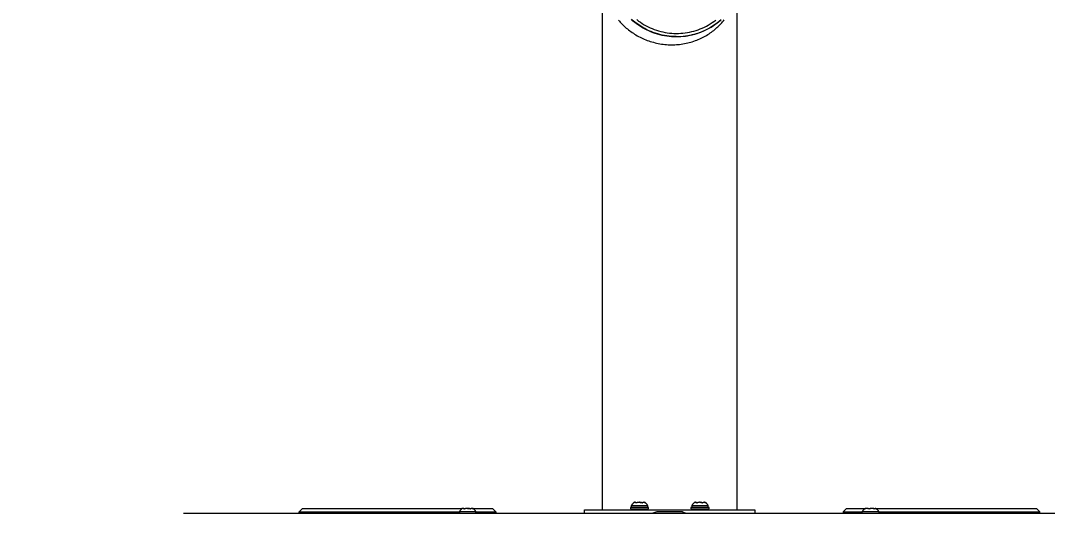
# Model space of a CAD drawing. Header units: inches. Extents: x 214 to 477, y -11 to 187.
# Drawn here: x 241.19 to 267.94, y 89.64 to 102.48 of the extents above; entities that cross this region are included whole.
import ezdxf

# ---------------------------------------------------------------- set-up
doc = ezdxf.new("R2010")
doc.units = ezdxf.units.IN
doc.layers.add('ZANO_R', color=7, linetype='Continuous', lineweight=0)
doc.layers.add('ZANO_W', color=1, linetype='Continuous', lineweight=0)
doc.styles.get("Standard").update_dxf_attribs({"font": 'arial.ttf'})
doc.dimstyles.new('amerykanie', dxfattribs={"dimtxt": 50, "dimasz": 50, "dimexe": 0.5, "dimexo": 0.5, "dimgap": 1, "dimtad": 1, "dimdec": 0, "dimzin": 0, "dimlunit": 5, "dimtxsty": 'Standard', "dimcen": 0.09, "dimclrd": 1, "dimclre": 1, "dimclrt": 1, "dimazin": 0, "dimtfac": 1, "dimtdec": 0, "dimtmove": 0, "dimatfit": 3, "dimfxl": 1, "dimtzin": 0, "dimarcsym": 1})

# ---------------------------------------------------------------- blocks, each defined once
blk = doc.blocks.new('*D356')
at = {"layer": 'ZANO_W', "color": 1, "lineweight": -2}
for p, q in [((257.806, 121.283), (221.287, 121.283)), ((221.787, 120.283), (221.787, 73.709)), ((255.292, 72.709), (221.287, 72.709))]:
    blk.add_line(p, q, dxfattribs=at)
at = {"layer": 'ZANO_W', "color": 1}
for points in [[(221.953, 120.283), (221.62, 120.283), (221.787, 121.283)], [(221.62, 73.709), (221.953, 73.709), (221.787, 72.709)]]:
    blk.add_solid(points, dxfattribs=at)
at = {"layer": 'ZANO_W', "color": 1, "insert": (220.026, 96.996), "char_height": 2.4375, "attachment_point": 5, "rotation": 90}
blk.add_mtext('48 9/16', dxfattribs=at)
blk = doc.blocks.new('*D357')
at = {"layer": 'ZANO_W', "color": 1, "lineweight": -2}
for p, q in [((255.088, 177.692), (217.287, 177.692)), ((217.787, 176.692), (217.787, 73.709)), ((254.898, 72.709), (217.287, 72.709))]:
    blk.add_line(p, q, dxfattribs=at)
at = {"layer": 'ZANO_W', "color": 1}
for points in [[(217.954, 176.692), (217.621, 176.692), (217.787, 177.692)], [(217.621, 73.709), (217.954, 73.709), (217.787, 72.709)]]:
    blk.add_solid(points, dxfattribs=at)
at = {"layer": 'ZANO_W', "color": 1, "insert": (216.043, 125.2), "char_height": 2.4375, "attachment_point": 5, "rotation": 90}
blk.add_mtext('105', dxfattribs=at)

msp = doc.modelspace()

# ---------------------------------------------------------------- linework, layer by layer
at = {"layer": 'ZANO_R'}
for p, q in [((256.3529, 89.73676), (256.3529, 172.44745)), ((259.85292, 103.0497), (259.85292, 89.73126)), ((256.76679, 102.48918), (256.78951, 102.46282)), ((256.78951, 102.46282), (256.81298, 102.43665)), ((257.14266, 102.46763), (257.09674, 102.50786)), ((257.14775, 102.47587), (257.10182, 102.51611)), ((257.18997, 102.42902), (257.14266, 102.46763)), ((257.19505, 102.43726), (257.14775, 102.47587)), ((257.24426, 102.50331), (257.29064, 102.46802)), ((257.29064, 102.46802), (257.33822, 102.43438)), ((259.20552, 102.42508), (259.25344, 102.45825)), ((259.25344, 102.45825), (259.30017, 102.49307)), ((259.32819, 102.41118), (259.3753, 102.44782)), ((259.39167, 102.45796), (259.34403, 102.41977)), ((259.3753, 102.44782), (259.42112, 102.48604)), ((259.43794, 102.49779), (259.39167, 102.45796)), ((259.47872, 102.44651), (259.50051, 102.47263)), ((259.50051, 102.47263), (259.52153, 102.49892)), ((256.81298, 102.43665), (256.83722, 102.4107)), ((256.83722, 102.4107), (256.86223, 102.38498)), ((256.86223, 102.38498), (256.88801, 102.35952)), ((256.88801, 102.35952), (256.91456, 102.33436)), ((256.91456, 102.33436), (256.94187, 102.30952)), ((256.94187, 102.30952), (256.96996, 102.28503)), ((256.96996, 102.28503), (256.99881, 102.26091)), ((256.99881, 102.26091), (257.02841, 102.2372)), ((257.02841, 102.2372), (257.05878, 102.21392)), ((257.05878, 102.21392), (257.08989, 102.1911)), ((257.08989, 102.1911), (257.12174, 102.16878)), ((257.23859, 102.39209), (257.18997, 102.42902)), ((257.24367, 102.40033), (257.19505, 102.43726)), ((257.28847, 102.35688), (257.23859, 102.39209)), ((257.29354, 102.36511), (257.24367, 102.40033)), ((257.33954, 102.32343), (257.28847, 102.35688)), ((257.34462, 102.33165), (257.29354, 102.36511)), ((257.33822, 102.43438), (257.38695, 102.40241)), ((257.39176, 102.29178), (257.33954, 102.32343)), ((257.39683, 102.29999), (257.34462, 102.33165)), ((257.38695, 102.40241), (257.43676, 102.37216)), ((257.44504, 102.26197), (257.39176, 102.29178)), ((257.4501, 102.27016), (257.39683, 102.29999)), ((257.43676, 102.37216), (257.4876, 102.34367)), ((257.49933, 102.23404), (257.44504, 102.26197)), ((257.50439, 102.24222), (257.4501, 102.27016)), ((257.4876, 102.34367), (257.53939, 102.31697)), ((257.55456, 102.20802), (257.49933, 102.23404)), ((257.55962, 102.21618), (257.50439, 102.24222)), ((257.53939, 102.31697), (257.59209, 102.2921)), ((257.61067, 102.18393), (257.55456, 102.20802)), ((257.61572, 102.19208), (257.55962, 102.21618)), ((257.59209, 102.2921), (257.64563, 102.26907)), ((257.66758, 102.16182), (257.61067, 102.18393)), ((257.67263, 102.16995), (257.61572, 102.19208)), ((257.64563, 102.26907), (257.69993, 102.24793)), ((257.69993, 102.24793), (257.75494, 102.22869)), ((257.75494, 102.22869), (257.81059, 102.21139)), ((257.81059, 102.21139), (257.8668, 102.19603)), ((257.8668, 102.19603), (257.92352, 102.18265)), ((257.92352, 102.18265), (257.98067, 102.17125)), ((258.61775, 102.17919), (258.6746, 102.19201)), ((258.6746, 102.19201), (258.73096, 102.2068)), ((258.73096, 102.2068), (258.78678, 102.22355)), ((258.78678, 102.22355), (258.84198, 102.24224)), ((258.84198, 102.24224), (258.89649, 102.26284)), ((258.8562, 102.15938), (258.91218, 102.18002)), ((258.89649, 102.26284), (258.95025, 102.28533)), ((258.91218, 102.18002), (258.96743, 102.20257)), ((258.97755, 102.2019), (258.92124, 102.1783)), ((258.95025, 102.28533), (259.00319, 102.30968)), ((258.96743, 102.20257), (259.02188, 102.22699)), ((259.033, 102.22745), (258.97755, 102.2019)), ((259.00319, 102.30968), (259.05526, 102.33587)), ((259.02188, 102.22699), (259.07546, 102.25327)), ((259.08753, 102.25491), (259.033, 102.22745)), ((259.05526, 102.33587), (259.10637, 102.36385)), ((259.07546, 102.25327), (259.12811, 102.28135)), ((259.14107, 102.28426), (259.08753, 102.25491)), ((259.10637, 102.36385), (259.15648, 102.3936)), ((259.12811, 102.28135), (259.17976, 102.31122)), ((259.19355, 102.31546), (259.14107, 102.28426)), ((259.15648, 102.3936), (259.20552, 102.42508)), ((259.17976, 102.31122), (259.23037, 102.34284)), ((259.18782, 102.17816), (259.21814, 102.20061)), ((259.24492, 102.34847), (259.19355, 102.31546)), ((259.21814, 102.20061), (259.2477, 102.22354)), ((259.23037, 102.34284), (259.27987, 102.37618)), ((259.2951, 102.38325), (259.24492, 102.34847)), ((259.2477, 102.22354), (259.27648, 102.24692)), ((259.27648, 102.24692), (259.30449, 102.27071)), ((259.27987, 102.37618), (259.32819, 102.41118)), ((259.34403, 102.41977), (259.2951, 102.38325)), ((259.30449, 102.27071), (259.33172, 102.29489)), ((259.33172, 102.29489), (259.35817, 102.31942)), ((259.35817, 102.31942), (259.38384, 102.34429)), ((259.38384, 102.34429), (259.40873, 102.36946)), ((259.40873, 102.36946), (259.43283, 102.3949)), ((259.43283, 102.3949), (259.45616, 102.4206)), ((259.45616, 102.4206), (259.47872, 102.44651)), ((257.12174, 102.16878), (257.15431, 102.14697)), ((257.15431, 102.14697), (257.1876, 102.12572)), ((257.1876, 102.12572), (257.2216, 102.10506)), ((257.2216, 102.10506), (257.25628, 102.085)), ((257.25628, 102.085), (257.29164, 102.06558)), ((257.29164, 102.06558), (257.32765, 102.04683)), ((257.32765, 102.04683), (257.36429, 102.02877)), ((257.36429, 102.02877), (257.40155, 102.01144)), ((257.40155, 102.01144), (257.4394, 101.99486)), ((257.4394, 101.99486), (257.47781, 101.97905)), ((257.47781, 101.97905), (257.51676, 101.96405)), ((257.51676, 101.96405), (257.55623, 101.94987)), ((257.55623, 101.94987), (257.59619, 101.93654)), ((257.59619, 101.93654), (257.6366, 101.92409)), ((257.6366, 101.92409), (257.67743, 101.91252)), ((257.72523, 102.14171), (257.66758, 102.16182)), ((257.73027, 102.14982), (257.67263, 102.16995)), ((257.67743, 101.91252), (257.71866, 101.90187)), ((257.78355, 102.12362), (257.72523, 102.14171)), ((257.78858, 102.13171), (257.73027, 102.14982)), ((257.84246, 102.10758), (257.78355, 102.12362)), ((257.84749, 102.11565), (257.78858, 102.13171)), ((257.90189, 102.0936), (257.84246, 102.10758)), ((257.90692, 102.10164), (257.84749, 102.11565)), ((257.96177, 102.0817), (257.90189, 102.0936)), ((257.9668, 102.08972), (257.90692, 102.10164)), ((258.02204, 102.0719), (257.96177, 102.0817)), ((258.02706, 102.07989), (257.9668, 102.08972)), ((257.98067, 102.17125), (258.03818, 102.16185)), ((258.08261, 102.0642), (258.02204, 102.0719)), ((258.08763, 102.07216), (258.02706, 102.07989)), ((258.03818, 102.16185), (258.09599, 102.15447)), ((258.14341, 102.05862), (258.08261, 102.0642)), ((258.14843, 102.06655), (258.08763, 102.07216)), ((258.09599, 102.15447), (258.15401, 102.1491)), ((258.20437, 102.05517), (258.14341, 102.05862)), ((258.20938, 102.06307), (258.14843, 102.06655)), ((258.15401, 102.1491), (258.21219, 102.14577)), ((258.26541, 102.05384), (258.20437, 102.05517)), ((258.27043, 102.06171), (258.20938, 102.06307)), ((258.21219, 102.14577), (258.27045, 102.14446)), ((258.32646, 102.05464), (258.26541, 102.05384)), ((258.27043, 102.06171), (258.3301, 102.06238)), ((258.27045, 102.14446), (258.32872, 102.14518)), ((258.38744, 102.05757), (258.32646, 102.05464)), ((258.32872, 102.14518), (258.38693, 102.14794)), ((258.3301, 102.06238), (258.38971, 102.0651)), ((258.38693, 102.14794), (258.44501, 102.15273)), ((258.44829, 102.06263), (258.38744, 102.05757)), ((258.38971, 102.0651), (258.44919, 102.06985)), ((258.44501, 102.15273), (258.50289, 102.15954)), ((258.50892, 102.0698), (258.44829, 102.06263)), ((258.44919, 102.06985), (258.50848, 102.07664)), ((258.50289, 102.15954), (258.56049, 102.16836)), ((258.50848, 102.07664), (258.5675, 102.08544)), ((258.56927, 102.07909), (258.50892, 102.0698)), ((258.56049, 102.16836), (258.61775, 102.17919)), ((258.5675, 102.08544), (258.62618, 102.09626)), ((258.62925, 102.09047), (258.56927, 102.07909)), ((258.60981, 101.90667), (258.65026, 101.91773)), ((258.62618, 102.09626), (258.68446, 102.10908)), ((258.6888, 102.10394), (258.62925, 102.09047)), ((258.65026, 101.91773), (258.69024, 101.92968)), ((258.68446, 102.10908), (258.74227, 102.12388)), ((258.74785, 102.11948), (258.6888, 102.10394)), ((258.69024, 101.92968), (258.72975, 101.94252)), ((258.72975, 101.94252), (258.76873, 101.95621)), ((258.74227, 102.12388), (258.79954, 102.14066)), ((258.80632, 102.13707), (258.74785, 102.11948)), ((258.76873, 101.95621), (258.80718, 101.97074)), ((258.79954, 102.14066), (258.8562, 102.15938)), ((258.86414, 102.15668), (258.80632, 102.13707)), ((258.80718, 101.97074), (258.84506, 101.98608)), ((258.84506, 101.98608), (258.88234, 102.0022)), ((258.92124, 102.1783), (258.86414, 102.15668)), ((258.88234, 102.0022), (258.919, 102.01908)), ((258.919, 102.01908), (258.95503, 102.03669)), ((258.95503, 102.03669), (258.99039, 102.05501)), ((258.99039, 102.05501), (259.02508, 102.07401)), ((259.02508, 102.07401), (259.05908, 102.09366)), ((259.05908, 102.09366), (259.09236, 102.11392)), ((259.09236, 102.11392), (259.12492, 102.13478)), ((259.12492, 102.13478), (259.15675, 102.1562)), ((259.15675, 102.1562), (259.18782, 102.17816)), ((257.71866, 101.90187), (257.76024, 101.89215)), ((257.76024, 101.89215), (257.80215, 101.88338)), ((257.80215, 101.88338), (257.84434, 101.87557)), ((257.84434, 101.87557), (257.88679, 101.86873)), ((257.88679, 101.86873), (257.92946, 101.86289)), ((257.92946, 101.86289), (257.9723, 101.85804)), ((257.9723, 101.85804), (258.01528, 101.8542)), ((258.01528, 101.8542), (258.05836, 101.85138)), ((258.05836, 101.85138), (258.1015, 101.84957)), ((258.1015, 101.84957), (258.14467, 101.84879)), ((258.14467, 101.84879), (258.18781, 101.84903)), ((258.18781, 101.84903), (258.2309, 101.85029)), ((258.2309, 101.85029), (258.27389, 101.85257)), ((258.27389, 101.85257), (258.31675, 101.85587)), ((258.31675, 101.85587), (258.35944, 101.86018)), ((258.35944, 101.86018), (258.40191, 101.86549)), ((258.40191, 101.86549), (258.44413, 101.87179)), ((258.44413, 101.87179), (258.48607, 101.87908)), ((258.48607, 101.87908), (258.52768, 101.88733)), ((258.52768, 101.88733), (258.56894, 101.89653)), ((258.56894, 101.89653), (258.60981, 101.90667)), ((257.1229, 89.87592), (257.11838, 89.86962)), ((257.12762, 89.88207), (257.1229, 89.87592)), ((257.13254, 89.88807), (257.12762, 89.88207)), ((257.13765, 89.8939), (257.13254, 89.88807)), ((257.14294, 89.89957), (257.13765, 89.8939)), ((257.14841, 89.90506), (257.14294, 89.89957)), ((257.15406, 89.91037), (257.14841, 89.90506)), ((257.15988, 89.9155), (257.15406, 89.91037)), ((257.1611, 89.91666), (257.15988, 89.9155)), ((257.16237, 89.91777), (257.1611, 89.91666)), ((257.16367, 89.91884), (257.16237, 89.91777)), ((257.16501, 89.91986), (257.16367, 89.91884)), ((257.16638, 89.92083), (257.16501, 89.91986)), ((257.16779, 89.92176), (257.16638, 89.92083)), ((257.16923, 89.92264), (257.16779, 89.92176)), ((257.17069, 89.92347), (257.16923, 89.92264)), ((257.17219, 89.92424), (257.17069, 89.92347)), ((257.17371, 89.92496), (257.17219, 89.92424)), ((257.17526, 89.92563), (257.17371, 89.92496)), ((257.17682, 89.92625), (257.17526, 89.92563)), ((257.17841, 89.92681), (257.17682, 89.92625)), ((257.18002, 89.92732), (257.17841, 89.92681)), ((257.18164, 89.92777), (257.18002, 89.92732)), ((257.18328, 89.92816), (257.18164, 89.92777)), ((257.18493, 89.92849), (257.18328, 89.92816)), ((257.18659, 89.92877), (257.18493, 89.92849)), ((257.18826, 89.92899), (257.18659, 89.92877)), ((257.18994, 89.92915), (257.18826, 89.92899)), ((257.19162, 89.92926), (257.18994, 89.92915)), ((257.19331, 89.9293), (257.19162, 89.92926)), ((257.19499, 89.92929), (257.19331, 89.9293)), ((257.19667, 89.92921), (257.19499, 89.92929)), ((257.19607, 89.92924), (257.1982, 89.92927)), ((257.19835, 89.92908), (257.19667, 89.92921)), ((257.1982, 89.92927), (257.20033, 89.92923)), ((257.20003, 89.92889), (257.19835, 89.92908)), ((257.20169, 89.92865), (257.20003, 89.92889)), ((257.20033, 89.92923), (257.20246, 89.92912)), ((257.20335, 89.92834), (257.20169, 89.92865)), ((257.20246, 89.92912), (257.20458, 89.92894)), ((257.20499, 89.92798), (257.20335, 89.92834)), ((257.20458, 89.92894), (257.2067, 89.92869)), ((257.20663, 89.92756), (257.20499, 89.92798)), ((257.20824, 89.92709), (257.20663, 89.92756)), ((257.2067, 89.92869), (257.20881, 89.92837)), ((257.20984, 89.92655), (257.20824, 89.92709)), ((257.20881, 89.92837), (257.2109, 89.92797)), ((257.21142, 89.92597), (257.20984, 89.92655)), ((257.2109, 89.92797), (257.21298, 89.92751)), ((257.21298, 89.92533), (257.21142, 89.92597)), ((257.21298, 89.92751), (257.21504, 89.92698)), ((257.21451, 89.92463), (257.21298, 89.92533)), ((257.21602, 89.92388), (257.21451, 89.92463)), ((257.21504, 89.92698), (257.21709, 89.92638)), ((257.2175, 89.92308), (257.21602, 89.92388)), ((257.21709, 89.92638), (257.21911, 89.92571)), ((257.21896, 89.92223), (257.2175, 89.92308)), ((257.22038, 89.92133), (257.21896, 89.92223)), ((257.21911, 89.92571), (257.22111, 89.92498)), ((257.22177, 89.92038), (257.22038, 89.92133)), ((257.22111, 89.92498), (257.22308, 89.92418)), ((257.22313, 89.91938), (257.22177, 89.92038)), ((257.22308, 89.92418), (257.22503, 89.92331)), ((257.22445, 89.91834), (257.22313, 89.91938)), ((257.22573, 89.91725), (257.22445, 89.91834)), ((257.22503, 89.92331), (257.22694, 89.92238)), ((257.22698, 89.91612), (257.22573, 89.91725)), ((257.22694, 89.92238), (257.22883, 89.92138)), ((257.22819, 89.91494), (257.22698, 89.91612)), ((257.22935, 89.91372), (257.22819, 89.91494)), ((257.22883, 89.92138), (257.23068, 89.92033)), ((257.23047, 89.91247), (257.22935, 89.91372)), ((257.23675, 89.91512), (257.23047, 89.91247)), ((257.23068, 89.92033), (257.23249, 89.91921)), ((257.23249, 89.91921), (257.23427, 89.91803)), ((257.23427, 89.91803), (257.236, 89.91679)), ((257.236, 89.91679), (257.23769, 89.9155)), ((257.24312, 89.91756), (257.23675, 89.91512)), ((257.24957, 89.91978), (257.24312, 89.91756)), ((257.2561, 89.92176), (257.24957, 89.91978)), ((257.26269, 89.92353), (257.2561, 89.92176)), ((257.26933, 89.92506), (257.26269, 89.92353)), ((257.27603, 89.92635), (257.26933, 89.92506)), ((257.28277, 89.92742), (257.27603, 89.92635)), ((257.28954, 89.92825), (257.28277, 89.92742)), ((257.29633, 89.92884), (257.28954, 89.92825)), ((257.30314, 89.92919), (257.29633, 89.92884)), ((257.30996, 89.92931), (257.30314, 89.92919)), ((257.31678, 89.92919), (257.30996, 89.92931)), ((257.31586, 89.92924), (257.32246, 89.92931)), ((257.32359, 89.92884), (257.31678, 89.92919)), ((257.32246, 89.92931), (257.32905, 89.92915)), ((257.33039, 89.92825), (257.32359, 89.92884)), ((257.32905, 89.92915), (257.33564, 89.92877)), ((257.33716, 89.92742), (257.33039, 89.92825)), ((257.33564, 89.92877), (257.34222, 89.92817)), ((257.3439, 89.92635), (257.33716, 89.92742)), ((257.34222, 89.92817), (257.34877, 89.92734)), ((257.35059, 89.92506), (257.3439, 89.92635)), ((257.34877, 89.92734), (257.35528, 89.9263)), ((257.35724, 89.92353), (257.35059, 89.92506)), ((257.35528, 89.9263), (257.36176, 89.92504)), ((257.36383, 89.92176), (257.35724, 89.92353)), ((257.36176, 89.92504), (257.36819, 89.92356)), ((257.37035, 89.91978), (257.36383, 89.92176)), ((257.36819, 89.92356), (257.37457, 89.92186)), ((257.3768, 89.91756), (257.37035, 89.91978)), ((257.37457, 89.92186), (257.38089, 89.91995)), ((257.38317, 89.91512), (257.3768, 89.91756)), ((257.38089, 89.91995), (257.38714, 89.91783)), ((257.38946, 89.91247), (257.38317, 89.91512)), ((257.38714, 89.91783), (257.39332, 89.9155)), ((257.39103, 89.9139), (257.38946, 89.91247)), ((257.39266, 89.91527), (257.39103, 89.9139)), ((257.39433, 89.91659), (257.39266, 89.91527)), ((257.39604, 89.91786), (257.39433, 89.91659)), ((257.3978, 89.91906), (257.39604, 89.91786)), ((257.39959, 89.9202), (257.3978, 89.91906)), ((257.40143, 89.92128), (257.39959, 89.9202)), ((257.4033, 89.92229), (257.40143, 89.92128)), ((257.4052, 89.92325), (257.4033, 89.92229)), ((257.40714, 89.92413), (257.4052, 89.92325)), ((257.40911, 89.92495), (257.40714, 89.92413)), ((257.4111, 89.9257), (257.40911, 89.92495)), ((257.41312, 89.92638), (257.4111, 89.9257)), ((257.41515, 89.92699), (257.41312, 89.92638)), ((257.41721, 89.92753), (257.41515, 89.92699)), ((257.41929, 89.928), (257.41721, 89.92753)), ((257.42138, 89.9284), (257.41929, 89.928)), ((257.42348, 89.92873), (257.42138, 89.9284)), ((257.4256, 89.92899), (257.42348, 89.92873)), ((257.42772, 89.92917), (257.4256, 89.92899)), ((257.42984, 89.92928), (257.42772, 89.92917)), ((257.43197, 89.92931), (257.42984, 89.92928)), ((257.4341, 89.92928), (257.43197, 89.92931)), ((257.43623, 89.92917), (257.4341, 89.92928)), ((257.43569, 89.92927), (257.43746, 89.92926)), ((257.43835, 89.92899), (257.43623, 89.92917)), ((257.43746, 89.92926), (257.43923, 89.92919)), ((257.44046, 89.92873), (257.43835, 89.92899)), ((257.43923, 89.92919), (257.44099, 89.92905)), ((257.44257, 89.9284), (257.44046, 89.92873)), ((257.44099, 89.92905), (257.44275, 89.92886)), ((257.44466, 89.928), (257.44257, 89.9284)), ((257.44275, 89.92886), (257.44451, 89.9286)), ((257.44451, 89.9286), (257.44625, 89.92828)), ((257.44673, 89.92753), (257.44466, 89.928)), ((257.44625, 89.92828), (257.44798, 89.92791)), ((257.44879, 89.92699), (257.44673, 89.92753)), ((257.44798, 89.92791), (257.44969, 89.92747)), ((257.45083, 89.92638), (257.44879, 89.92699)), ((257.44969, 89.92747), (257.45139, 89.92697)), ((257.45285, 89.9257), (257.45083, 89.92638)), ((257.45139, 89.92697), (257.45308, 89.92642)), ((257.45484, 89.92495), (257.45285, 89.9257)), ((257.45308, 89.92642), (257.45474, 89.9258)), ((257.45474, 89.9258), (257.45638, 89.92513)), ((257.4568, 89.92413), (257.45484, 89.92495)), ((257.45638, 89.92513), (257.45799, 89.92441)), ((257.45874, 89.92325), (257.4568, 89.92413)), ((257.45799, 89.92441), (257.45958, 89.92363)), ((257.46065, 89.92229), (257.45874, 89.92325)), ((257.45958, 89.92363), (257.46114, 89.92279)), ((257.46252, 89.92128), (257.46065, 89.92229)), ((257.46114, 89.92279), (257.46267, 89.9219)), ((257.46435, 89.9202), (257.46252, 89.92128)), ((257.46267, 89.9219), (257.46417, 89.92096)), ((257.46417, 89.92096), (257.46564, 89.91996)), ((257.46615, 89.91906), (257.46435, 89.9202)), ((257.46564, 89.91996), (257.46707, 89.91892)), ((257.46791, 89.91786), (257.46615, 89.91906)), ((257.46707, 89.91892), (257.46846, 89.91783)), ((257.46962, 89.91659), (257.46791, 89.91786)), ((257.46846, 89.91783), (257.46982, 89.91669)), ((257.47129, 89.91527), (257.46962, 89.91659)), ((257.46982, 89.91669), (257.47113, 89.9155)), ((257.47113, 89.9155), (257.47283, 89.91401)), ((257.47291, 89.9139), (257.47129, 89.91527)), ((257.47283, 89.91401), (257.47449, 89.91247)), ((257.47449, 89.91247), (257.47291, 89.9139)), ((257.48046, 89.90711), (257.47455, 89.91253)), ((257.48619, 89.90149), (257.48046, 89.90711)), ((257.49173, 89.89569), (257.48619, 89.90149)), ((257.49707, 89.8897), (257.49173, 89.89569)), ((257.50221, 89.88354), (257.49707, 89.8897)), ((257.50714, 89.87721), (257.50221, 89.88354)), ((257.51186, 89.87072), (257.50714, 89.87721)), ((258.69771, 89.87577), (258.69319, 89.86947)), ((258.70243, 89.88192), (258.69771, 89.87577)), ((258.70735, 89.88792), (258.70243, 89.88192)), ((258.71246, 89.89375), (258.70735, 89.88792)), ((258.71775, 89.89942), (258.71246, 89.89375)), ((258.72322, 89.90491), (258.71775, 89.89942)), ((258.72887, 89.91023), (258.72322, 89.90491)), ((258.73469, 89.91535), (258.72887, 89.91023)), ((258.73591, 89.91651), (258.73469, 89.91535)), ((258.73718, 89.91762), (258.73591, 89.91651)), ((258.73848, 89.91869), (258.73718, 89.91762)), ((258.73982, 89.91971), (258.73848, 89.91869)), ((258.74119, 89.92069), (258.73982, 89.91971)), ((258.7426, 89.92161), (258.74119, 89.92069)), ((258.74404, 89.92249), (258.7426, 89.92161)), ((258.74551, 89.92332), (258.74404, 89.92249)), ((258.747, 89.92409), (258.74551, 89.92332)), ((258.74852, 89.92482), (258.747, 89.92409)), ((258.75007, 89.92549), (258.74852, 89.92482)), ((258.75164, 89.9261), (258.75007, 89.92549)), ((258.75322, 89.92666), (258.75164, 89.9261)), ((258.75483, 89.92717), (258.75322, 89.92666)), ((258.75645, 89.92762), (258.75483, 89.92717)), ((258.75809, 89.92801), (258.75645, 89.92762)), ((258.75974, 89.92835), (258.75809, 89.92801)), ((258.7614, 89.92862), (258.75974, 89.92835)), ((258.76307, 89.92884), (258.7614, 89.92862)), ((258.76475, 89.92901), (258.76307, 89.92884)), ((258.76643, 89.92911), (258.76475, 89.92901)), ((258.76812, 89.92915), (258.76643, 89.92911)), ((258.7698, 89.92914), (258.76812, 89.92915)), ((258.77148, 89.92907), (258.7698, 89.92914)), ((258.77089, 89.92909), (258.77302, 89.92912)), ((258.77316, 89.92894), (258.77148, 89.92907)), ((258.77302, 89.92912), (258.77514, 89.92908)), ((258.77484, 89.92875), (258.77316, 89.92894)), ((258.7765, 89.9285), (258.77484, 89.92875)), ((258.77514, 89.92908), (258.77727, 89.92897)), ((258.77816, 89.9282), (258.7765, 89.9285)), ((258.77727, 89.92897), (258.77939, 89.92879)), ((258.7798, 89.92783), (258.77816, 89.9282)), ((258.77939, 89.92879), (258.78151, 89.92854)), ((258.78144, 89.92741), (258.7798, 89.92783)), ((258.78305, 89.92694), (258.78144, 89.92741)), ((258.78151, 89.92854), (258.78362, 89.92822)), ((258.78465, 89.92641), (258.78305, 89.92694)), ((258.78362, 89.92822), (258.78571, 89.92783)), ((258.78623, 89.92582), (258.78465, 89.92641)), ((258.78571, 89.92783), (258.78779, 89.92736)), ((258.78779, 89.92518), (258.78623, 89.92582)), ((258.78779, 89.92736), (258.78985, 89.92683)), ((258.78932, 89.92448), (258.78779, 89.92518)), ((258.79083, 89.92374), (258.78932, 89.92448)), ((258.78985, 89.92683), (258.7919, 89.92623)), ((258.79231, 89.92294), (258.79083, 89.92374)), ((258.7919, 89.92623), (258.79392, 89.92557)), ((258.79377, 89.92209), (258.79231, 89.92294)), ((258.79519, 89.92118), (258.79377, 89.92209)), ((258.79392, 89.92557), (258.79592, 89.92483)), ((258.79658, 89.92023), (258.79519, 89.92118)), ((258.79592, 89.92483), (258.79789, 89.92403)), ((258.79794, 89.91924), (258.79658, 89.92023)), ((258.79789, 89.92403), (258.79984, 89.92316)), ((258.79926, 89.91819), (258.79794, 89.91924)), ((258.80054, 89.9171), (258.79926, 89.91819)), ((258.79984, 89.92316), (258.80175, 89.92223)), ((258.80179, 89.91597), (258.80054, 89.9171)), ((258.80175, 89.92223), (258.80364, 89.92124)), ((258.803, 89.91479), (258.80179, 89.91597)), ((258.80416, 89.91358), (258.803, 89.91479)), ((258.80364, 89.92124), (258.80549, 89.92018)), ((258.80528, 89.91232), (258.80416, 89.91358)), ((258.81156, 89.91498), (258.80528, 89.91232)), ((258.80549, 89.92018), (258.8073, 89.91906)), ((258.8073, 89.91906), (258.80908, 89.91788)), ((258.80908, 89.91788), (258.81081, 89.91665)), ((258.81081, 89.91665), (258.8125, 89.91535)), ((258.81793, 89.91741), (258.81156, 89.91498)), ((258.82438, 89.91963), (258.81793, 89.91741)), ((258.83091, 89.92162), (258.82438, 89.91963)), ((258.8375, 89.92338), (258.83091, 89.92162)), ((258.84414, 89.92491), (258.8375, 89.92338)), ((258.85084, 89.92621), (258.84414, 89.92491)), ((258.85758, 89.92727), (258.85084, 89.92621)), ((258.86435, 89.9281), (258.85758, 89.92727)), ((258.87114, 89.92869), (258.86435, 89.9281)), ((258.87795, 89.92905), (258.87114, 89.92869)), ((258.88477, 89.92917), (258.87795, 89.92905)), ((258.89159, 89.92905), (258.88477, 89.92917)), ((258.89067, 89.9291), (258.89727, 89.92916)), ((258.8984, 89.92869), (258.89159, 89.92905)), ((258.89727, 89.92916), (258.90386, 89.929)), ((258.9052, 89.9281), (258.8984, 89.92869)), ((258.90386, 89.929), (258.91045, 89.92862)), ((258.91197, 89.92727), (258.9052, 89.9281)), ((258.91045, 89.92862), (258.91703, 89.92802)), ((258.91871, 89.92621), (258.91197, 89.92727)), ((258.91703, 89.92802), (258.92358, 89.9272)), ((258.9254, 89.92491), (258.91871, 89.92621)), ((258.92358, 89.9272), (258.93009, 89.92615)), ((258.93205, 89.92338), (258.9254, 89.92491)), ((258.93009, 89.92615), (258.93657, 89.92489)), ((258.93864, 89.92162), (258.93205, 89.92338)), ((258.93657, 89.92489), (258.94301, 89.92341)), ((258.94516, 89.91963), (258.93864, 89.92162)), ((258.94301, 89.92341), (258.94938, 89.92171)), ((258.95161, 89.91741), (258.94516, 89.91963)), ((258.94938, 89.92171), (258.9557, 89.9198)), ((258.95798, 89.91498), (258.95161, 89.91741)), ((258.9557, 89.9198), (258.96195, 89.91768)), ((258.96427, 89.91232), (258.95798, 89.91498)), ((258.96195, 89.91768), (258.96813, 89.91535)), ((258.96584, 89.91375), (258.96427, 89.91232)), ((258.96747, 89.91513), (258.96584, 89.91375)), ((258.96914, 89.91645), (258.96747, 89.91513)), ((258.97085, 89.91771), (258.96914, 89.91645)), ((258.97261, 89.91891), (258.97085, 89.91771)), ((258.9744, 89.92005), (258.97261, 89.91891)), ((258.97624, 89.92113), (258.9744, 89.92005)), ((258.97811, 89.92215), (258.97624, 89.92113)), ((258.98001, 89.9231), (258.97811, 89.92215)), ((258.98195, 89.92398), (258.98001, 89.9231)), ((258.98392, 89.9248), (258.98195, 89.92398)), ((258.98591, 89.92555), (258.98392, 89.9248)), ((258.98793, 89.92623), (258.98591, 89.92555)), ((258.98996, 89.92684), (258.98793, 89.92623)), ((258.99202, 89.92739), (258.98996, 89.92684)), ((258.9941, 89.92786), (258.99202, 89.92739)), ((258.99619, 89.92826), (258.9941, 89.92786)), ((258.99829, 89.92858), (258.99619, 89.92826)), ((259.00041, 89.92884), (258.99829, 89.92858)), ((259.00253, 89.92902), (259.00041, 89.92884)), ((259.00465, 89.92913), (259.00253, 89.92902)), ((259.00678, 89.92917), (259.00465, 89.92913)), ((259.00891, 89.92913), (259.00678, 89.92917)), ((259.01104, 89.92902), (259.00891, 89.92913)), ((259.0105, 89.92913), (259.01227, 89.92911)), ((259.01316, 89.92884), (259.01104, 89.92902)), ((259.01227, 89.92911), (259.01404, 89.92904)), ((259.01527, 89.92858), (259.01316, 89.92884)), ((259.01404, 89.92904), (259.0158, 89.92891)), ((259.01738, 89.92826), (259.01527, 89.92858)), ((259.0158, 89.92891), (259.01756, 89.92871)), ((259.01947, 89.92786), (259.01738, 89.92826)), ((259.01756, 89.92871), (259.01932, 89.92845)), ((259.01932, 89.92845), (259.02106, 89.92814)), ((259.02154, 89.92739), (259.01947, 89.92786)), ((259.02106, 89.92814), (259.02279, 89.92776)), ((259.0236, 89.92684), (259.02154, 89.92739)), ((259.02279, 89.92776), (259.0245, 89.92732)), ((259.02564, 89.92623), (259.0236, 89.92684)), ((259.0245, 89.92732), (259.0262, 89.92682)), ((259.02766, 89.92555), (259.02564, 89.92623)), ((259.0262, 89.92682), (259.02789, 89.92627)), ((259.02965, 89.9248), (259.02766, 89.92555)), ((259.02789, 89.92627), (259.02955, 89.92566)), ((259.02955, 89.92566), (259.03119, 89.92499)), ((259.03162, 89.92398), (259.02965, 89.9248)), ((259.03119, 89.92499), (259.0328, 89.92426)), ((259.03355, 89.9231), (259.03162, 89.92398)), ((259.0328, 89.92426), (259.03439, 89.92348)), ((259.03546, 89.92215), (259.03355, 89.9231)), ((259.03439, 89.92348), (259.03595, 89.92264)), ((259.03733, 89.92113), (259.03546, 89.92215)), ((259.03595, 89.92264), (259.03748, 89.92175)), ((259.03916, 89.92005), (259.03733, 89.92113)), ((259.03748, 89.92175), (259.03898, 89.92081)), ((259.03898, 89.92081), (259.04045, 89.91982)), ((259.04096, 89.91891), (259.03916, 89.92005)), ((259.04045, 89.91982), (259.04188, 89.91877)), ((259.04272, 89.91771), (259.04096, 89.91891)), ((259.04188, 89.91877), (259.04327, 89.91768)), ((259.04443, 89.91645), (259.04272, 89.91771)), ((259.04327, 89.91768), (259.04463, 89.91654)), ((259.0461, 89.91513), (259.04443, 89.91645)), ((259.04463, 89.91654), (259.04594, 89.91535)), ((259.04594, 89.91535), (259.04764, 89.91386)), ((259.04772, 89.91375), (259.0461, 89.91513)), ((259.04764, 89.91386), (259.0493, 89.91232)), ((259.0493, 89.91232), (259.04772, 89.91375)), ((259.05527, 89.90696), (259.04936, 89.91238)), ((259.061, 89.90135), (259.05527, 89.90696)), ((259.06654, 89.89554), (259.061, 89.90135)), ((259.07188, 89.88956), (259.06654, 89.89554)), ((259.07702, 89.88339), (259.07188, 89.88956)), ((259.08195, 89.87706), (259.07702, 89.88339)), ((259.08667, 89.87057), (259.08195, 89.87706)), ((245.43877, 89.63891), (245.43547, 89.63881)), ((258.09791, 89.63891), (245.43877, 89.63891)), ((248.45215, 89.63891), (248.45215, 89.67829)), ((248.45215, 89.67829), (252.62151, 89.67829)), ((248.45223, 89.67836), (248.53089, 89.75703)), ((252.68165, 89.75703), (248.53089, 89.75703)), ((252.62496, 89.68523), (252.62151, 89.67829)), ((253.05458, 89.67829), (252.62151, 89.67829)), ((252.62151, 89.67829), (252.62151, 89.63891)), ((252.62862, 89.69206), (252.62496, 89.68523)), ((252.63251, 89.69877), (252.62862, 89.69206)), ((252.63661, 89.70535), (252.63251, 89.69877)), ((252.64093, 89.7118), (252.63661, 89.70535)), ((252.64544, 89.7181), (252.64093, 89.7118)), ((252.65016, 89.72425), (252.64544, 89.7181)), ((252.65508, 89.73025), (252.65016, 89.72425)), ((252.66019, 89.73609), (252.65508, 89.73025)), ((252.66548, 89.74175), (252.66019, 89.73609)), ((252.67096, 89.74724), (252.66548, 89.74175)), ((252.6766, 89.75256), (252.67096, 89.74724)), ((252.68242, 89.75768), (252.6766, 89.75256)), ((252.68365, 89.75884), (252.68242, 89.75768)), ((252.68491, 89.75995), (252.68365, 89.75884)), ((252.68621, 89.76102), (252.68491, 89.75995)), ((252.68755, 89.76204), (252.68621, 89.76102)), ((252.68893, 89.76302), (252.68755, 89.76204)), ((252.69033, 89.76395), (252.68893, 89.76302)), ((252.69177, 89.76482), (252.69033, 89.76395)), ((252.69324, 89.76565), (252.69177, 89.76482)), ((252.69473, 89.76643), (252.69324, 89.76565)), ((252.69625, 89.76715), (252.69473, 89.76643)), ((252.6978, 89.76782), (252.69625, 89.76715)), ((252.69937, 89.76843), (252.6978, 89.76782)), ((252.70096, 89.769), (252.69937, 89.76843)), ((252.70256, 89.7695), (252.70096, 89.769)), ((252.70419, 89.76995), (252.70256, 89.7695)), ((252.70582, 89.77034), (252.70419, 89.76995)), ((252.70748, 89.77068), (252.70582, 89.77034)), ((252.70914, 89.77096), (252.70748, 89.77068)), ((252.71081, 89.77117), (252.70914, 89.77096)), ((252.71248, 89.77134), (252.71081, 89.77117)), ((252.71416, 89.77144), (252.71248, 89.77134)), ((252.71585, 89.77148), (252.71416, 89.77144)), ((252.71753, 89.77147), (252.71585, 89.77148)), ((252.71922, 89.7714), (252.71753, 89.77147)), ((252.71862, 89.77142), (252.72075, 89.77145)), ((252.7209, 89.77127), (252.71922, 89.7714)), ((252.72075, 89.77145), (252.72288, 89.77141)), ((252.72257, 89.77108), (252.7209, 89.77127)), ((252.72424, 89.77083), (252.72257, 89.77108)), ((252.72288, 89.77141), (252.725, 89.7713)), ((252.72589, 89.77053), (252.72424, 89.77083)), ((252.725, 89.7713), (252.72713, 89.77112)), ((252.72754, 89.77016), (252.72589, 89.77053)), ((252.72713, 89.77112), (252.72924, 89.77087)), ((252.72917, 89.76975), (252.72754, 89.77016)), ((252.73078, 89.76927), (252.72917, 89.76975)), ((252.72924, 89.77087), (252.73135, 89.77055)), ((252.73238, 89.76874), (252.73078, 89.76927)), ((252.73135, 89.77055), (252.73344, 89.77016)), ((252.73396, 89.76815), (252.73238, 89.76874)), ((252.73344, 89.77016), (252.73552, 89.7697)), ((252.73552, 89.76751), (252.73396, 89.76815)), ((252.73552, 89.7697), (252.73759, 89.76916)), ((252.73705, 89.76682), (252.73552, 89.76751)), ((252.73856, 89.76607), (252.73705, 89.76682)), ((252.73759, 89.76916), (252.73963, 89.76856)), ((252.74005, 89.76527), (252.73856, 89.76607)), ((252.73963, 89.76856), (252.74165, 89.7679)), ((252.7415, 89.76442), (252.74005, 89.76527)), ((252.74292, 89.76352), (252.7415, 89.76442)), ((252.74165, 89.7679), (252.74365, 89.76716)), ((252.74431, 89.76257), (252.74292, 89.76352)), ((252.74365, 89.76716), (252.74563, 89.76636)), ((252.74567, 89.76157), (252.74431, 89.76257)), ((252.74563, 89.76636), (252.74757, 89.76549)), ((252.74699, 89.76052), (252.74567, 89.76157)), ((252.74828, 89.75943), (252.74699, 89.76052)), ((252.74757, 89.76549), (252.74949, 89.76456)), ((252.74952, 89.7583), (252.74828, 89.75943)), ((252.74949, 89.76456), (252.75137, 89.76357)), ((252.75073, 89.75712), (252.74952, 89.7583)), ((252.75189, 89.75591), (252.75073, 89.75712)), ((252.75137, 89.76357), (252.75322, 89.76251)), ((252.75301, 89.75465), (252.75189, 89.75591)), ((252.7593, 89.75731), (252.75301, 89.75465)), ((252.75322, 89.76251), (252.75503, 89.76139)), ((252.75503, 89.76139), (252.75681, 89.76021)), ((252.75681, 89.76021), (252.75854, 89.75898)), ((252.75854, 89.75898), (252.76024, 89.75768)), ((252.76567, 89.75975), (252.7593, 89.75731)), ((252.77212, 89.76196), (252.76567, 89.75975)), ((252.77864, 89.76395), (252.77212, 89.76196)), ((252.78523, 89.76571), (252.77864, 89.76395)), ((252.79188, 89.76724), (252.78523, 89.76571)), ((252.79857, 89.76854), (252.79188, 89.76724)), ((252.80531, 89.7696), (252.79857, 89.76854)), ((252.81208, 89.77043), (252.80531, 89.7696)), ((252.81888, 89.77102), (252.81208, 89.77043)), ((252.82569, 89.77138), (252.81888, 89.77102)), ((252.83251, 89.7715), (252.82569, 89.77138)), ((252.83933, 89.77138), (252.83251, 89.7715)), ((252.8384, 89.77143), (252.845, 89.77149)), ((252.84614, 89.77102), (252.83933, 89.77138)), ((252.845, 89.77149), (252.8516, 89.77133)), ((252.85293, 89.77043), (252.84614, 89.77102)), ((252.8516, 89.77133), (252.85819, 89.77095)), ((252.8597, 89.7696), (252.85293, 89.77043)), ((252.85819, 89.77095), (252.86476, 89.77035)), ((252.86644, 89.76854), (252.8597, 89.7696)), ((252.86476, 89.77035), (252.87131, 89.76953)), ((252.87314, 89.76724), (252.86644, 89.76854)), ((252.87131, 89.76953), (252.87783, 89.76848)), ((252.87978, 89.76571), (252.87314, 89.76724)), ((252.87783, 89.76848), (252.88431, 89.76722)), ((252.88637, 89.76395), (252.87978, 89.76571)), ((252.88431, 89.76722), (252.89074, 89.76574)), ((252.8929, 89.76196), (252.88637, 89.76395)), ((252.89074, 89.76574), (252.89712, 89.76405)), ((252.89935, 89.75975), (252.8929, 89.76196)), ((252.89712, 89.76405), (252.90344, 89.76214)), ((252.90572, 89.75731), (252.89935, 89.75975)), ((252.90344, 89.76214), (252.90969, 89.76001)), ((252.912, 89.75465), (252.90572, 89.75731)), ((252.90969, 89.76001), (252.91586, 89.75768)), ((252.91357, 89.75608), (252.912, 89.75465)), ((252.9152, 89.75746), (252.91357, 89.75608)), ((252.91687, 89.75878), (252.9152, 89.75746)), ((252.91858, 89.76004), (252.91687, 89.75878)), ((252.92034, 89.76124), (252.91858, 89.76004)), ((252.92214, 89.76238), (252.92034, 89.76124)), ((252.92397, 89.76346), (252.92214, 89.76238)), ((252.92584, 89.76448), (252.92397, 89.76346)), ((252.92775, 89.76543), (252.92584, 89.76448)), ((252.92968, 89.76631), (252.92775, 89.76543)), ((252.93165, 89.76713), (252.92968, 89.76631)), ((252.93364, 89.76788), (252.93165, 89.76713)), ((252.93566, 89.76856), (252.93364, 89.76788)), ((252.9377, 89.76918), (252.93566, 89.76856)), ((252.93976, 89.76972), (252.9377, 89.76918)), ((252.94183, 89.77019), (252.93976, 89.76972)), ((252.94392, 89.77059), (252.94183, 89.77019)), ((252.94603, 89.77091), (252.94392, 89.77059)), ((252.94814, 89.77117), (252.94603, 89.77091)), ((252.95026, 89.77135), (252.94814, 89.77117)), ((252.95239, 89.77146), (252.95026, 89.77135)), ((252.95452, 89.7715), (252.95239, 89.77146)), ((252.95664, 89.77146), (252.95452, 89.7715)), ((252.95877, 89.77135), (252.95664, 89.77146)), ((252.95823, 89.77146), (252.96, 89.77145)), ((252.96089, 89.77117), (252.95877, 89.77135)), ((252.96, 89.77145), (252.96177, 89.77137)), ((252.963, 89.77091), (252.96089, 89.77117)), ((252.96177, 89.77137), (252.96354, 89.77124)), ((252.96511, 89.77059), (252.963, 89.77091)), ((252.96354, 89.77124), (252.9653, 89.77104)), ((252.9672, 89.77019), (252.96511, 89.77059)), ((252.9653, 89.77104), (252.96705, 89.77078)), ((252.96705, 89.77078), (252.96879, 89.77047)), ((252.96928, 89.76972), (252.9672, 89.77019)), ((252.96879, 89.77047), (252.97052, 89.77009)), ((252.97133, 89.76918), (252.96928, 89.76972)), ((252.97052, 89.77009), (252.97224, 89.76965)), ((252.97337, 89.76856), (252.97133, 89.76918)), ((252.97224, 89.76965), (252.97394, 89.76916)), ((252.97539, 89.76788), (252.97337, 89.76856)), ((252.97394, 89.76916), (252.97562, 89.7686)), ((252.97738, 89.76713), (252.97539, 89.76788)), ((252.97562, 89.7686), (252.97728, 89.76799)), ((252.97728, 89.76799), (252.97892, 89.76732)), ((252.97935, 89.76631), (252.97738, 89.76713)), ((252.97892, 89.76732), (252.98053, 89.76659)), ((252.98128, 89.76543), (252.97935, 89.76631)), ((252.98053, 89.76659), (252.98212, 89.76581)), ((252.98319, 89.76448), (252.98128, 89.76543)), ((252.98212, 89.76581), (252.98368, 89.76497)), ((252.98506, 89.76346), (252.98319, 89.76448)), ((252.98368, 89.76497), (252.98522, 89.76408)), ((252.98689, 89.76238), (252.98506, 89.76346)), ((252.98522, 89.76408), (252.98671, 89.76314)), ((252.98671, 89.76314), (252.98818, 89.76215)), ((252.98869, 89.76124), (252.98689, 89.76238)), ((252.98818, 89.76215), (252.98961, 89.7611)), ((252.99045, 89.76004), (252.98869, 89.76124)), ((252.98961, 89.7611), (252.991, 89.76001)), ((252.99216, 89.75878), (252.99045, 89.76004)), ((252.991, 89.76001), (252.99236, 89.75887)), ((252.99383, 89.75746), (252.99216, 89.75878)), ((252.99236, 89.75887), (252.99367, 89.75768)), ((252.99367, 89.75768), (252.99537, 89.75619)), ((252.99546, 89.75608), (252.99383, 89.75746)), ((253.49155, 89.75703), (252.99444, 89.75703)), ((252.99537, 89.75619), (252.99703, 89.75465)), ((252.99703, 89.75465), (252.99546, 89.75608)), ((253.003, 89.74929), (252.99709, 89.75471)), ((253.00873, 89.74368), (253.003, 89.74929)), ((253.01427, 89.73787), (253.00873, 89.74368)), ((253.01962, 89.73189), (253.01427, 89.73787)), ((253.02476, 89.72573), (253.01962, 89.73189)), ((253.02969, 89.7194), (253.02476, 89.72573)), ((253.0344, 89.7129), (253.02969, 89.7194)), ((253.0389, 89.70626), (253.0344, 89.7129)), ((253.04317, 89.69947), (253.0389, 89.70626)), ((253.04721, 89.69253), (253.04317, 89.69947)), ((253.05102, 89.68547), (253.04721, 89.69253)), ((253.05458, 89.67829), (253.05102, 89.68547)), ((253.05458, 89.67829), (253.5703, 89.67829)), ((253.05458, 89.63891), (253.05458, 89.67829)), ((253.49155, 89.75703), (253.57022, 89.67836)), ((253.5703, 89.67829), (253.5703, 89.63891)), ((255.88449, 89.63891), (255.88464, 89.73738)), ((255.88465, 89.73738), (255.88561, 89.73738)), ((255.88561, 89.73738), (255.9919, 89.7373)), ((255.9919, 89.7373), (260.32164, 89.73049)), ((257.55173, 89.79673), (257.07928, 89.79673)), ((257.07928, 89.79673), (257.07928, 89.75736)), ((257.07928, 89.75736), (257.55173, 89.75736)), ((257.10241, 89.84305), (257.09897, 89.8361)), ((257.53204, 89.8361), (257.09897, 89.8361)), ((257.09897, 89.8361), (257.09897, 89.79673)), ((257.10608, 89.84988), (257.10241, 89.84305)), ((257.10997, 89.85659), (257.10608, 89.84988)), ((257.11407, 89.86317), (257.10997, 89.85659)), ((257.11838, 89.86962), (257.11407, 89.86317)), ((257.19739, 89.75736), (257.19739, 89.73545)), ((257.43362, 89.73508), (257.43362, 89.75736)), ((257.51635, 89.86407), (257.51186, 89.87072)), ((257.52062, 89.85728), (257.51635, 89.86407)), ((257.52467, 89.85035), (257.52062, 89.85728)), ((257.52847, 89.84329), (257.52467, 89.85035)), ((257.53204, 89.8361), (257.52847, 89.84329)), ((257.53204, 89.79673), (257.53204, 89.8361)), ((257.55173, 89.75736), (257.55173, 89.79673)), ((257.66483, 89.64538), (257.66483, 89.63891)), ((257.66498, 89.64543), (257.66493, 89.64542)), ((257.66494, 89.64538), (258.09791, 89.64538)), ((257.76158, 89.67829), (257.66512, 89.64548)), ((258.09791, 89.67829), (257.76166, 89.67829)), ((258.43415, 89.67829), (258.09791, 89.67829)), ((258.09791, 89.64538), (258.53087, 89.64538)), ((270.75628, 89.63891), (258.09791, 89.63891)), ((258.43423, 89.67829), (258.53069, 89.64548)), ((258.53098, 89.64538), (258.53098, 89.63891)), ((259.12654, 89.79658), (258.65409, 89.79658)), ((258.65409, 89.79658), (258.65409, 89.75721)), ((258.65409, 89.75721), (259.12654, 89.75721)), ((258.67722, 89.8429), (258.67378, 89.83595)), ((259.10685, 89.83595), (258.67378, 89.83595)), ((258.67378, 89.83595), (258.67378, 89.79658)), ((258.68089, 89.84973), (258.67722, 89.8429)), ((258.68478, 89.85644), (258.68089, 89.84973)), ((258.68888, 89.86302), (258.68478, 89.85644)), ((258.69319, 89.86947), (258.68888, 89.86302)), ((258.7722, 89.75721), (258.7722, 89.73297)), ((259.00843, 89.7326), (259.00843, 89.75721)), ((259.09116, 89.86393), (259.08667, 89.87057)), ((259.09544, 89.85713), (259.09116, 89.86393)), ((259.09948, 89.8502), (259.09544, 89.85713)), ((259.10328, 89.84314), (259.09948, 89.8502)), ((259.10685, 89.83595), (259.10328, 89.84314)), ((259.10685, 89.79658), (259.10685, 89.83595)), ((259.12654, 89.75721), (259.12654, 89.79658)), ((260.32165, 89.73049), (260.32151, 89.63891)), ((262.62058, 89.67829), (263.11528, 89.67829)), ((262.62058, 89.67829), (262.62058, 89.63891)), ((262.69932, 89.75703), (262.62066, 89.67836)), ((263.17535, 89.75703), (262.69932, 89.75703)), ((263.1152, 89.63891), (263.1152, 89.67829)), ((263.11522, 89.67832), (263.11891, 89.68573)), ((263.12525, 89.67829), (263.11528, 89.67829)), ((263.11891, 89.68573), (263.12285, 89.69302)), ((263.12285, 89.69302), (263.12705, 89.70016)), ((263.54828, 89.67829), (263.12525, 89.67829)), ((263.12705, 89.70016), (263.13148, 89.70716)), ((263.13148, 89.70716), (263.13616, 89.714)), ((263.13616, 89.714), (263.14107, 89.72067)), ((263.14107, 89.72067), (263.14621, 89.72717)), ((263.14621, 89.72717), (263.15157, 89.73349)), ((263.15157, 89.73349), (263.15714, 89.73962)), ((263.15714, 89.73962), (263.16292, 89.74555)), ((263.16292, 89.74555), (263.1689, 89.75128)), ((263.1689, 89.75128), (263.17508, 89.7568)), ((263.17508, 89.7568), (263.18145, 89.7621)), ((263.18075, 89.7562), (263.1782, 89.75465)), ((263.1782, 89.75465), (263.17834, 89.75532)), ((263.17834, 89.75532), (263.1785, 89.75599)), ((263.1785, 89.75599), (263.17869, 89.75665)), ((263.17869, 89.75665), (263.17889, 89.7573)), ((263.17889, 89.7573), (263.17912, 89.75795)), ((263.17912, 89.75795), (263.17938, 89.75859)), ((263.17938, 89.75859), (263.17965, 89.75921)), ((263.17965, 89.75921), (263.17994, 89.75983)), ((263.17994, 89.75983), (263.18026, 89.76044)), ((263.18026, 89.76044), (263.1806, 89.76104)), ((263.1806, 89.76104), (263.18095, 89.76162)), ((263.18333, 89.75768), (263.18075, 89.7562)), ((263.18095, 89.76162), (263.18133, 89.7622)), ((263.18133, 89.7622), (263.18173, 89.76275)), ((263.18145, 89.7621), (263.18799, 89.76718)), ((263.18173, 89.76275), (263.18214, 89.7633)), ((263.18214, 89.7633), (263.18258, 89.76383)), ((263.18258, 89.76383), (263.18303, 89.76434)), ((263.18303, 89.76434), (263.1835, 89.76484)), ((263.18643, 89.75941), (263.18333, 89.75768)), ((263.1835, 89.76484), (263.18399, 89.76533)), ((263.18399, 89.76533), (263.18449, 89.76579)), ((263.18449, 89.76579), (263.18501, 89.76624)), ((263.18501, 89.76624), (263.18555, 89.76667)), ((263.18555, 89.76667), (263.1861, 89.76708)), ((263.1861, 89.76708), (263.18666, 89.76747)), ((263.18959, 89.76102), (263.18643, 89.75941)), ((263.18666, 89.76747), (263.18724, 89.76784)), ((263.18724, 89.76784), (263.18782, 89.76819)), ((263.18782, 89.76819), (263.18842, 89.76852)), ((263.18842, 89.76852), (263.18904, 89.76883)), ((263.18904, 89.76883), (263.18966, 89.76912)), ((263.19281, 89.76253), (263.18959, 89.76102)), ((263.18966, 89.76912), (263.19029, 89.76939)), ((263.19029, 89.76939), (263.19093, 89.76963)), ((263.19093, 89.76963), (263.19158, 89.76986)), ((263.19158, 89.76986), (263.19223, 89.77006)), ((263.19223, 89.77006), (263.1929, 89.77023)), ((263.19607, 89.76392), (263.19281, 89.76253)), ((263.1929, 89.77023), (263.19356, 89.77039)), ((263.19356, 89.77039), (263.19424, 89.77052)), ((263.19424, 89.77052), (263.19491, 89.77063)), ((263.19491, 89.77063), (263.19559, 89.77071)), ((263.19559, 89.77071), (263.19628, 89.77077)), ((263.19938, 89.7652), (263.19607, 89.76392)), ((263.19628, 89.77077), (263.19696, 89.77081)), ((263.19696, 89.77081), (263.19765, 89.77082)), ((263.19765, 89.77082), (263.19833, 89.77081)), ((263.19833, 89.77081), (263.19902, 89.77078)), ((263.19902, 89.77078), (263.1997, 89.77072)), ((263.20273, 89.76637), (263.19938, 89.7652)), ((263.1997, 89.77072), (263.20038, 89.77064)), ((263.20038, 89.77064), (263.20106, 89.77053)), ((263.20106, 89.77053), (263.20173, 89.77041)), ((263.20173, 89.77041), (263.2024, 89.77025)), ((263.2024, 89.77025), (263.20306, 89.77008)), ((263.20612, 89.76742), (263.20273, 89.76637)), ((263.20306, 89.77008), (263.20372, 89.76988)), ((263.20372, 89.76988), (263.20437, 89.76966)), ((263.20437, 89.76966), (263.20501, 89.76942)), ((263.20501, 89.76942), (263.20564, 89.76916)), ((263.20564, 89.76916), (263.20627, 89.76887)), ((263.20954, 89.76835), (263.20612, 89.76742)), ((263.20627, 89.76887), (263.20688, 89.76856)), ((263.20688, 89.76856), (263.20748, 89.76824)), ((263.20748, 89.76824), (263.20807, 89.76789)), ((263.21299, 89.76916), (263.20954, 89.76835)), ((263.21647, 89.76985), (263.21299, 89.76916)), ((263.21998, 89.77042), (263.21647, 89.76985)), ((263.22349, 89.77087), (263.21998, 89.77042)), ((263.22703, 89.7712), (263.22349, 89.77087)), ((263.23057, 89.77141), (263.22703, 89.7712)), ((263.23412, 89.77149), (263.23057, 89.77141)), ((263.23766, 89.77146), (263.23412, 89.77149)), ((263.24121, 89.77129), (263.23766, 89.77146)), ((263.24474, 89.77101), (263.24121, 89.77129)), ((263.24827, 89.77061), (263.24474, 89.77101)), ((263.25178, 89.77008), (263.24827, 89.77061)), ((263.25527, 89.76943), (263.25178, 89.77008)), ((263.25873, 89.76866), (263.25527, 89.76943)), ((263.26216, 89.76778), (263.25873, 89.76866)), ((263.26048, 89.7681), (263.26637, 89.76915)), ((263.26557, 89.76677), (263.26216, 89.76778)), ((263.26893, 89.76565), (263.26557, 89.76677)), ((263.26637, 89.76915), (263.27228, 89.77001)), ((263.27226, 89.76441), (263.26893, 89.76565)), ((263.27554, 89.76306), (263.27226, 89.76441)), ((263.27228, 89.77001), (263.27822, 89.77067)), ((263.27877, 89.7616), (263.27554, 89.76306)), ((263.27822, 89.77067), (263.28418, 89.77114)), ((263.28195, 89.76002), (263.27877, 89.7616)), ((263.28507, 89.75834), (263.28195, 89.76002)), ((263.28418, 89.77114), (263.29015, 89.77142)), ((263.28813, 89.75655), (263.28507, 89.75834)), ((263.29113, 89.75465), (263.28813, 89.75655)), ((263.29015, 89.77142), (263.29612, 89.7715)), ((263.29693, 89.7572), (263.29113, 89.75465)), ((263.29612, 89.7715), (263.3021, 89.77138)), ((263.30282, 89.75956), (263.29693, 89.7572)), ((263.3021, 89.77138), (263.30807, 89.77107)), ((263.30878, 89.7617), (263.30282, 89.75956)), ((263.30807, 89.77107), (263.31402, 89.77057)), ((263.31481, 89.76364), (263.30878, 89.7617)), ((263.31402, 89.77057), (263.31996, 89.76987)), ((263.32091, 89.76537), (263.31481, 89.76364)), ((263.31996, 89.76987), (263.32586, 89.76897)), ((263.32706, 89.76689), (263.32091, 89.76537)), ((263.32586, 89.76897), (263.33174, 89.76789)), ((263.33326, 89.76819), (263.32706, 89.76689)), ((263.3395, 89.76928), (263.33326, 89.76819)), ((263.34578, 89.77016), (263.3395, 89.76928)), ((263.35208, 89.77081), (263.34578, 89.77016)), ((263.3584, 89.77125), (263.35208, 89.77081)), ((263.36473, 89.77147), (263.3584, 89.77125)), ((263.37107, 89.77147), (263.36473, 89.77147)), ((263.3774, 89.77125), (263.37107, 89.77147)), ((263.38372, 89.77081), (263.3774, 89.77125)), ((263.39003, 89.77016), (263.38372, 89.77081)), ((263.3963, 89.76928), (263.39003, 89.77016)), ((263.40254, 89.76819), (263.3963, 89.76928)), ((263.40875, 89.76689), (263.40254, 89.76819)), ((263.403, 89.7681), (263.40621, 89.7689)), ((263.40621, 89.7689), (263.40945, 89.7696)), ((263.4149, 89.76537), (263.40875, 89.76689)), ((263.40945, 89.7696), (263.41272, 89.77019)), ((263.41272, 89.77019), (263.416, 89.77067)), ((263.42099, 89.76364), (263.4149, 89.76537)), ((263.416, 89.77067), (263.41929, 89.77104)), ((263.41929, 89.77104), (263.42259, 89.7713)), ((263.42703, 89.7617), (263.42099, 89.76364)), ((263.42259, 89.7713), (263.4259, 89.77146)), ((263.4259, 89.77146), (263.42922, 89.7715)), ((263.43299, 89.75956), (263.42703, 89.7617)), ((263.42922, 89.7715), (263.43253, 89.77143)), ((263.43253, 89.77143), (263.43584, 89.77125)), ((263.43887, 89.7572), (263.43299, 89.75956)), ((263.43584, 89.77125), (263.43914, 89.77096)), ((263.44467, 89.75465), (263.43887, 89.7572)), ((263.43914, 89.77096), (263.44243, 89.77056)), ((263.44243, 89.77056), (263.44571, 89.77006)), ((263.44481, 89.75533), (263.44467, 89.75465)), ((263.44498, 89.756), (263.44481, 89.75533)), ((263.44517, 89.75667), (263.44498, 89.756)), ((263.44538, 89.75733), (263.44517, 89.75667)), ((263.44561, 89.75798), (263.44538, 89.75733)), ((263.44587, 89.75863), (263.44561, 89.75798)), ((263.44571, 89.77006), (263.44897, 89.76944)), ((263.44615, 89.75926), (263.44587, 89.75863)), ((263.44645, 89.75989), (263.44615, 89.75926)), ((263.44677, 89.7605), (263.44645, 89.75989)), ((263.44712, 89.7611), (263.44677, 89.7605)), ((263.44748, 89.76169), (263.44712, 89.7611)), ((263.44787, 89.76227), (263.44748, 89.76169)), ((263.44827, 89.76283), (263.44787, 89.76227)), ((263.4487, 89.76338), (263.44827, 89.76283)), ((263.44914, 89.76391), (263.4487, 89.76338)), ((263.44897, 89.76944), (263.4522, 89.76872)), ((263.4496, 89.76443), (263.44914, 89.76391)), ((263.45008, 89.76493), (263.4496, 89.76443)), ((263.45058, 89.76541), (263.45008, 89.76493)), ((263.45109, 89.76588), (263.45058, 89.76541)), ((263.45162, 89.76633), (263.45109, 89.76588)), ((263.45217, 89.76676), (263.45162, 89.76633)), ((263.45273, 89.76717), (263.45217, 89.76676)), ((263.4522, 89.76872), (263.45541, 89.76789)), ((263.4533, 89.76756), (263.45273, 89.76717)), ((263.45389, 89.76793), (263.4533, 89.76756)), ((263.45449, 89.76828), (263.45389, 89.76793)), ((263.4551, 89.7686), (263.45449, 89.76828)), ((263.45572, 89.76891), (263.4551, 89.7686)), ((263.45635, 89.7692), (263.45572, 89.76891)), ((263.45699, 89.76946), (263.45635, 89.7692)), ((263.45764, 89.7697), (263.45699, 89.76946)), ((263.4583, 89.76992), (263.45764, 89.7697)), ((263.45897, 89.77011), (263.4583, 89.76992)), ((263.45964, 89.77028), (263.45897, 89.77011)), ((263.46032, 89.77043), (263.45964, 89.77028)), ((263.461, 89.77055), (263.46032, 89.77043)), ((263.46169, 89.77065), (263.461, 89.77055)), ((263.46237, 89.77073), (263.46169, 89.77065)), ((263.46307, 89.77078), (263.46237, 89.77073)), ((263.46376, 89.77081), (263.46307, 89.77078)), ((263.46445, 89.77081), (263.46376, 89.77081)), ((263.46515, 89.77079), (263.46445, 89.77081)), ((263.46584, 89.77075), (263.46515, 89.77079)), ((263.46653, 89.77068), (263.46584, 89.77075)), ((263.46721, 89.77058), (263.46653, 89.77068)), ((263.4679, 89.77047), (263.46721, 89.77058)), ((263.46858, 89.77033), (263.4679, 89.77047)), ((263.46925, 89.77016), (263.46858, 89.77033)), ((263.46992, 89.76997), (263.46925, 89.77016)), ((263.47058, 89.76976), (263.46992, 89.76997)), ((263.47123, 89.76953), (263.47058, 89.76976)), ((263.47188, 89.76927), (263.47123, 89.76953)), ((263.47251, 89.76899), (263.47188, 89.76927)), ((263.47314, 89.76869), (263.47251, 89.76899)), ((263.47375, 89.76837), (263.47314, 89.76869)), ((263.47435, 89.76803), (263.47375, 89.76837)), ((263.47435, 89.76803), (263.48057, 89.76327)), ((263.48057, 89.76327), (263.48663, 89.75831)), ((263.48663, 89.75831), (263.49252, 89.75316)), ((267.65998, 89.75703), (263.48813, 89.75703)), ((263.49252, 89.75316), (263.49824, 89.74782)), ((263.49824, 89.74782), (263.50378, 89.7423)), ((263.50378, 89.7423), (263.50914, 89.73659)), ((263.50914, 89.73659), (263.51431, 89.73072)), ((263.51431, 89.73072), (263.51929, 89.72468)), ((263.51929, 89.72468), (263.52407, 89.71848)), ((263.52407, 89.71848), (263.52864, 89.71212)), ((263.52864, 89.71212), (263.533, 89.70563)), ((263.533, 89.70563), (263.53715, 89.69899)), ((263.53715, 89.69899), (263.54108, 89.69222)), ((263.54108, 89.69222), (263.54478, 89.68533)), ((263.54478, 89.68533), (263.54826, 89.67832)), ((263.5482, 89.67829), (263.54828, 89.67829)), ((263.5482, 89.67829), (267.73872, 89.67829)), ((263.54828, 89.67829), (263.54828, 89.67829)), ((263.54828, 89.67829), (263.54828, 89.63891)), ((267.73864, 89.67836), (267.65998, 89.75703)), ((267.73872, 89.63891), (267.73872, 89.67829))]:
    msp.add_line(p, q, dxfattribs=at)

# ---------------------------------------------------------------- dimensions: what is measured, and where the dimension line sits
at = {"layer": 'ZANO_W'}
for base, p1, p2, picture, middle in [((217.78743, 72.70922), (255.5884, 177.69171), (255.3979, 72.70922), '*D357', (216.04291, 125.20046)), ((221.78652, 72.70922), (258.30613, 121.28309), (255.7916, 72.70922), '*D356', (220.0262, 96.99615))]:
    dim = msp.add_linear_dim(base=base, p1=p1, p2=p2, angle=90, dimstyle='amerykanie', override={"dimtxt": 2.4375, "dimasz": 1, "dimgap": 0.5, "dimdec": 4, "dimaunit": 1, "dimadec": 1, "dimtdec": 4, "dimtmove": 1, "dimfrac": 2}, dxfattribs=at)
    dim.commit()
    dim.dimension.update_dxf_attribs({"geometry": picture, "text_midpoint": middle})

doc.saveas('drawing.dxf')
